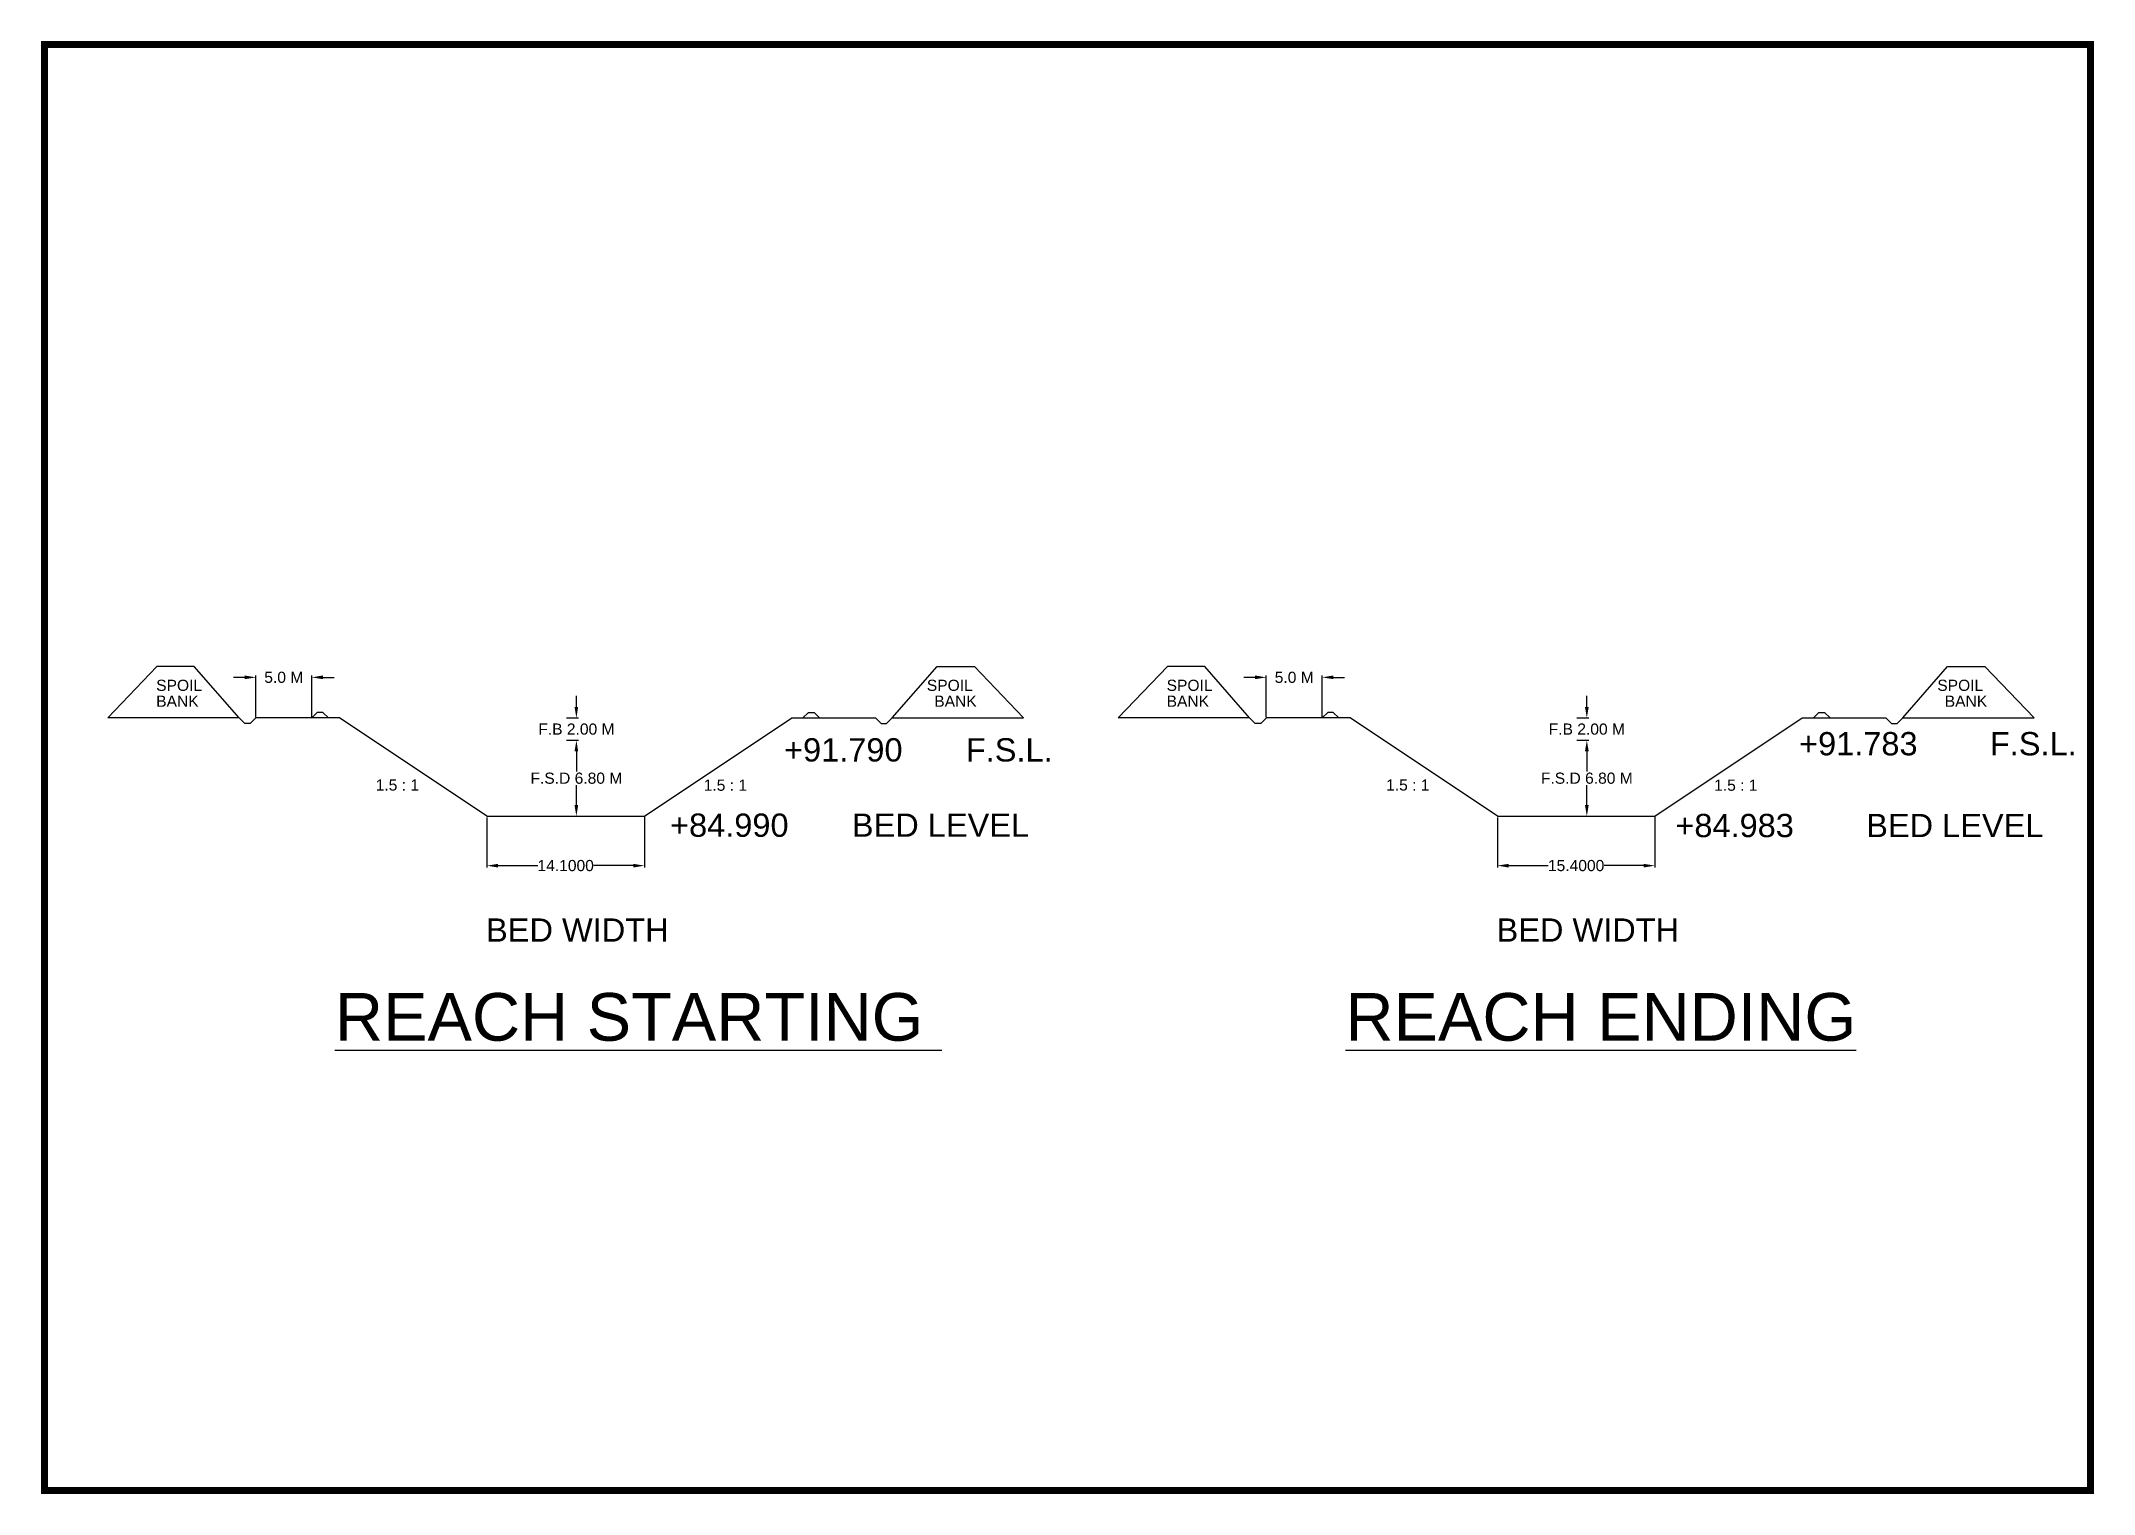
# Model space of a CAD drawing. Header units: inches. Extents: x 348 to 532, y 1 to 131.
import ezdxf

# ---------------------------------------------------------------- set-up
doc = ezdxf.new("R2010")
doc.units = ezdxf.units.IN
doc.header["$MEASUREMENT"] = 0
doc.layers.add('TEXT', color=5, linetype='Continuous')
doc.styles.get("Standard").update_dxf_attribs({"font": 'arial.ttf'})
doc.dimstyles.get("Standard").update_dxf_attribs({"dimtxt": 0.18, "dimasz": 0.18, "dimexe": 0.18, "dimexo": 0.0625, "dimgap": 0.09, "dimtad": 0, "dimtih": 1, "dimtoh": 1, "dimdec": 4, "dimzin": 0, "dimdsep": 46, "dimtxsty": 'Standard', "dimcen": 0.09, "dimadec": 0, "dimazin": 0, "dimtfac": 1, "dimtdec": 4, "dimtofl": 0, "dimtmove": 0, "dimatfit": 3, "dimfxl": 0, "dimtolj": 1, "dimtzin": 0, "dimarcsym": 0})

# ---------------------------------------------------------------- blocks, each defined once
blk = doc.blocks.new('*D11')
at = {"color": 0, "lineweight": -2}
for p, q in [((387.92, 61.33), (387.92, 56.84)), ((402.02, 61.39), (402.02, 56.84)), ((388.92, 57.02), (392.47, 57.02)), ((401.02, 57.02), (397.48, 57.02))]:
    blk.add_line(p, q, dxfattribs=at)
at = {"color": 0}
for points in [[(388.92, 57.18), (388.92, 56.85), (387.92, 57.02)], [(401.02, 57.18), (401.02, 56.85), (402.02, 57.02)]]:
    blk.add_solid(points, dxfattribs=at)
at = {"layer": 'Defpoints', "color": 0}
for p in [(387.92, 61.39), (402.02, 61.45), (402.02, 57.02)]:
    blk.add_point(p, dxfattribs=at)
at = {"color": 0, "insert": (394.97, 57.02), "char_height": 1, "attachment_point": 5}
blk.add_mtext('\\A1;14.1000', dxfattribs=at)
blk = doc.blocks.new('*D15')
at = {"color": 0, "lineweight": -2}
for p, q in [((395.03, 68.25), (396.11, 68.25)), ((395.93, 67.25), (395.93, 65.46)), ((395.93, 62.45), (395.93, 64.24)), ((395.03, 61.45), (396.11, 61.45))]:
    blk.add_line(p, q, dxfattribs=at)
at = {"color": 0}
for points in [[(395.76, 67.25), (396.09, 67.25), (395.93, 68.25)], [(395.76, 62.45), (396.09, 62.45), (395.93, 61.45)]]:
    blk.add_solid(points, dxfattribs=at)
at = {"layer": 'Defpoints', "color": 0}
for p in [(394.97, 68.25), (395.93, 68.25), (394.97, 61.45)]:
    blk.add_point(p, dxfattribs=at)
at = {"color": 0, "insert": (395.93, 64.85), "char_height": 1, "attachment_point": 5}
blk.add_mtext('\\A1;F.S.D 6.80 M', dxfattribs=at)
blk = doc.blocks.new('*D12')
at = {"color": 0, "lineweight": -2}
for p, q in [((395.93, 71.25), (395.93, 72.25)), ((395.03, 70.25), (396.11, 70.25)), ((395.1, 68.25), (396.11, 68.25)), ((395.93, 67.25), (395.93, 66.25))]:
    blk.add_line(p, q, dxfattribs=at)
at = {"color": 0}
for points in [[(395.76, 71.25), (396.09, 71.25), (395.93, 70.25)], [(395.76, 67.25), (396.09, 67.25), (395.93, 68.25)]]:
    blk.add_solid(points, dxfattribs=at)
at = {"layer": 'Defpoints', "color": 0}
for p in [(394.97, 70.25), (395.93, 70.25), (395.03, 68.25)]:
    blk.add_point(p, dxfattribs=at)
at = {"color": 0, "insert": (395.93, 69.25), "char_height": 1, "attachment_point": 5}
blk.add_mtext('\\A1;F.B 2.00 M', dxfattribs=at)
blk = doc.blocks.new('*D16')
at = {"color": 0, "lineweight": -2}
for p, q in [((366.22, 73.89), (365.22, 73.89)), ((367.22, 70.31), (367.22, 74.07)), ((372.22, 70.31), (372.22, 74.07)), ((373.22, 73.89), (374.22, 73.89))]:
    blk.add_line(p, q, dxfattribs=at)
at = {"color": 0}
for points in [[(366.22, 74.06), (366.22, 73.73), (367.22, 73.89)], [(373.22, 74.06), (373.22, 73.73), (372.22, 73.89)]]:
    blk.add_solid(points, dxfattribs=at)
at = {"layer": 'Defpoints', "color": 0}
for p in [(372.22, 73.89), (367.22, 70.25), (372.22, 70.25)]:
    blk.add_point(p, dxfattribs=at)
at = {"color": 0, "insert": (369.72, 73.89), "char_height": 1, "attachment_point": 5}
blk.add_mtext('\\A1;5.0 M', dxfattribs=at)
blk = doc.blocks.new('*D13')
at = {"color": 0, "lineweight": -2}
for p, q in [((478.43, 61.33), (478.43, 56.84)), ((492.53, 61.39), (492.53, 56.84)), ((479.43, 57.02), (482.98, 57.02)), ((491.53, 57.02), (487.99, 57.02))]:
    blk.add_line(p, q, dxfattribs=at)
at = {"color": 0}
for points in [[(479.43, 57.18), (479.43, 56.85), (478.43, 57.02)], [(491.53, 57.18), (491.53, 56.85), (492.53, 57.02)]]:
    blk.add_solid(points, dxfattribs=at)
at = {"layer": 'Defpoints', "color": 0}
for p in [(478.43, 61.39), (492.53, 61.45), (492.53, 57.02)]:
    blk.add_point(p, dxfattribs=at)
at = {"color": 0, "insert": (485.48, 57.02), "char_height": 1, "attachment_point": 5}
blk.add_mtext('\\A1;15.4000', dxfattribs=at)
blk = doc.blocks.new('*D17')
at = {"color": 0, "lineweight": -2}
for p, q in [((485.55, 68.25), (486.62, 68.25)), ((486.44, 67.25), (486.44, 65.46)), ((486.44, 62.45), (486.44, 64.24)), ((485.55, 61.45), (486.62, 61.45))]:
    blk.add_line(p, q, dxfattribs=at)
at = {"color": 0}
for points in [[(486.27, 67.25), (486.61, 67.25), (486.44, 68.25)], [(486.27, 62.45), (486.61, 62.45), (486.44, 61.45)]]:
    blk.add_solid(points, dxfattribs=at)
at = {"layer": 'Defpoints', "color": 0}
for p in [(485.48, 68.25), (486.44, 68.25), (485.48, 61.45)]:
    blk.add_point(p, dxfattribs=at)
at = {"color": 0, "insert": (486.44, 64.85), "char_height": 1, "attachment_point": 5}
blk.add_mtext('\\A1;F.S.D 6.80 M', dxfattribs=at)
blk = doc.blocks.new('*D14')
at = {"color": 0, "lineweight": -2}
for p, q in [((486.44, 71.25), (486.44, 72.25)), ((485.55, 70.25), (486.62, 70.25)), ((485.61, 68.25), (486.62, 68.25)), ((486.44, 67.25), (486.44, 66.25))]:
    blk.add_line(p, q, dxfattribs=at)
at = {"color": 0}
for points in [[(486.27, 71.25), (486.61, 71.25), (486.44, 70.25)], [(486.27, 67.25), (486.61, 67.25), (486.44, 68.25)]]:
    blk.add_solid(points, dxfattribs=at)
at = {"layer": 'Defpoints', "color": 0}
for p in [(485.48, 70.25), (486.44, 70.25), (485.55, 68.25)]:
    blk.add_point(p, dxfattribs=at)
at = {"color": 0, "insert": (486.44, 69.25), "char_height": 1, "attachment_point": 5}
blk.add_mtext('\\A1;F.B 2.00 M', dxfattribs=at)
blk = doc.blocks.new('*D18')
at = {"color": 0, "lineweight": -2}
for p, q in [((456.73, 73.89), (455.73, 73.89)), ((457.73, 70.31), (457.73, 74.07)), ((462.73, 70.31), (462.73, 74.07)), ((463.73, 73.89), (464.73, 73.89))]:
    blk.add_line(p, q, dxfattribs=at)
at = {"color": 0}
for points in [[(456.73, 74.06), (456.73, 73.73), (457.73, 73.89)], [(463.73, 74.06), (463.73, 73.73), (462.73, 73.89)]]:
    blk.add_solid(points, dxfattribs=at)
at = {"layer": 'Defpoints', "color": 0}
for p in [(462.73, 73.89), (457.73, 70.25), (462.73, 70.25)]:
    blk.add_point(p, dxfattribs=at)
at = {"color": 0, "insert": (460.23, 73.89), "char_height": 1, "attachment_point": 5}
blk.add_mtext('\\A1;5.0 M', dxfattribs=at)

msp = doc.modelspace()

# ---------------------------------------------------------------- linework, layer by layer
at = {"color": 106}
for p, q in [((358.35516, 74.86014), (353.95453, 70.25018)), ((361.70366, 74.86014), (358.35516, 74.86014)), ((365.7205, 70.25018), (361.70366, 74.86014)), ((424.2205, 70.25018), (428.23734, 74.86014)), ((428.23734, 74.86014), (431.58584, 74.86014)), ((431.58584, 74.86014), (435.98647, 70.25018)), ((448.86725, 74.86014), (444.46663, 70.25018)), ((452.21575, 74.86014), (448.86725, 74.86014)), ((456.23259, 70.25018), (452.21575, 74.86014)), ((514.73259, 70.25018), (518.74943, 74.86014)), ((518.74943, 74.86014), (522.09793, 74.86014)), ((522.09793, 74.86014), (526.49856, 70.25018)), ((365.7205, 70.25018), (353.95453, 70.25018)), ((366.2205, 69.75018), (365.7205, 70.25018)), ((366.7205, 69.75018), (367.2205, 70.25018)), ((374.7205, 70.25018), (367.2205, 70.25018)), ((372.7205, 70.75018), (372.2205, 70.25018)), ((373.2205, 70.75018), (372.7205, 70.75018)), ((373.2205, 70.75018), (373.7205, 70.25018)), ((387.9205, 61.45018), (374.7205, 70.25018)), ((402.0205, 61.45018), (415.2205, 70.25018)), ((415.2205, 70.25018), (422.7205, 70.25018)), ((416.7205, 70.75018), (416.2205, 70.25018)), ((416.7205, 70.75018), (417.2205, 70.75018)), ((417.2205, 70.75018), (417.7205, 70.25018)), ((423.2205, 69.75018), (422.7205, 70.25018)), ((423.7205, 69.75018), (424.2205, 70.25018)), ((424.2205, 70.25018), (435.98647, 70.25018)), ((456.23259, 70.25018), (444.46663, 70.25018)), ((456.73259, 69.75018), (456.23259, 70.25018)), ((457.23259, 69.75018), (457.73259, 70.25018)), ((465.23259, 70.25018), (457.73259, 70.25018)), ((463.23259, 70.75018), (462.73259, 70.25018)), ((463.73259, 70.75018), (463.23259, 70.75018)), ((463.73259, 70.75018), (464.23259, 70.25018)), ((478.43259, 61.45018), (465.23259, 70.25018)), ((492.53259, 61.45018), (505.73259, 70.25018)), ((505.73259, 70.25018), (513.23259, 70.25018)), ((507.23259, 70.75018), (506.73259, 70.25018)), ((507.23259, 70.75018), (507.73259, 70.75018)), ((507.73259, 70.75018), (508.23259, 70.25018)), ((513.73259, 69.75018), (513.23259, 70.25018)), ((514.23259, 69.75018), (514.73259, 70.25018)), ((514.73259, 70.25018), (526.49856, 70.25018)), ((366.7205, 69.75018), (366.2205, 69.75018)), ((423.2205, 69.75018), (423.7205, 69.75018)), ((457.23259, 69.75018), (456.73259, 69.75018)), ((513.73259, 69.75018), (514.23259, 69.75018)), ((387.9205, 61.45018), (402.0205, 61.45018)), ((478.43259, 61.45018), (492.53259, 61.45018))]:
    msp.add_line(p, q, dxfattribs=at)
at = {"layer": 'TEXT', "lineweight": 25, "ltscale": 0.2, "const_width": 0.61707}
msp.add_lwpolyline([(348.28497, 130.60637), (531.55596, 130.60637), (531.55596, 1.02082), (348.28497, 1.02082)], close=True, dxfattribs=at)

# ---------------------------------------------------------------- texts
at = {"color": 106}
for s, p in [('SPOIL', (358.28753, 72.67851)), ('SPOIL', (427.32014, 72.67851)), ('SPOIL', (448.79962, 72.67851)), ('SPOIL', (517.83223, 72.67851)), ('BANK', (358.28753, 71.25647)), ('BANK', (427.9868, 71.25647)), ('BANK', (448.79962, 71.25647)), ('BANK', (518.49889, 71.25647)), ('1.5 : 1', (377.94883, 63.74667)), ('1.5 : 1', (407.33297, 63.72824)), ('1.5 : 1', (468.46093, 63.74667)), ('1.5 : 1', (497.84506, 63.72824))]:
    msp.add_text(s, height=1, dxfattribs=at).set_placement(p)
at = {"layer": 'TEXT', "color": 106, "lineweight": 25, "ltscale": 0.2}
for s, height, p in [('+91.790       F.S.L.', 2.0864248, (414.53006, 66.35045)), ('+91.783        F.S.L.', 2.0864248, (505.45054, 66.90237)), ('+84.990       BED LEVEL', 2.0864248, (404.32048, 59.60319)), ('+84.983        BED LEVEL', 2.0864248, (494.37001, 59.5718)), ('BED WIDTH', 2.086425, (387.83981, 50.2052)), ('BED WIDTH', 2.086425, (478.3519, 50.2052)), ('%%UREACH STARTING ', 4.2719994, (374.30485, 41.33034)), ('%%UREACH ENDING', 4.2719994, (464.81694, 41.33034))]:
    msp.add_text(s, height=height, dxfattribs=at).set_placement(p)

# ---------------------------------------------------------------- dimensions: what is measured, and where the dimension line sits
at = {"color": 106}
for base, p1, p2, text, picture, middle in [((372.2205, 73.89486), (367.2205, 70.25018), (372.2205, 70.25018), '5.0 M', '*D16', (369.7205, 73.89486)), ((462.73259, 73.89486), (457.73259, 70.25018), (462.73259, 70.25018), '5.0 M', '*D18', (460.23259, 73.89486)), ((492.53259, 57.01694), (478.43259, 61.38768), (492.53259, 61.45018), '15.4000', '*D13', (485.48259, 57.01694))]:
    dim = msp.add_linear_dim(base=base, p1=p1, p2=p2, text=text, dimstyle='Standard', override={"dimtxt": 1, "dimasz": 1}, dxfattribs=at)
    dim.commit()
    dim.dimension.update_dxf_attribs({"geometry": picture, "text_midpoint": middle})
for base, p1, p2, text, picture, middle in [((395.92658, 70.25018), (395.033, 68.25018), (394.9705, 70.25018), 'F.B 2.00 M', '*D12', (395.92658, 69.25018)), ((486.43867, 70.25018), (485.54509, 68.25018), (485.48259, 70.25018), 'F.B 2.00 M', '*D14', (486.43867, 69.25018)), ((395.92658, 68.25018), (394.9705, 61.45018), (394.9705, 68.25018), 'F.S.D 6.80 M', '*D15', (395.92658, 64.85018)), ((486.43867, 68.25018), (485.48259, 61.45018), (485.48259, 68.25018), 'F.S.D 6.80 M', '*D17', (486.43867, 64.85018))]:
    dim = msp.add_linear_dim(base=base, p1=p1, p2=p2, angle=90, text=text, dimstyle='Standard', override={"dimtxt": 1, "dimasz": 1}, dxfattribs=at)
    dim.commit()
    dim.dimension.update_dxf_attribs({"geometry": picture, "text_midpoint": middle})
dim = msp.add_linear_dim(base=(402.0205, 57.01694), p1=(387.9205, 61.38768), p2=(402.0205, 61.45018), dimstyle='Standard', override={"dimtxt": 1, "dimasz": 1}, dxfattribs=at)
dim.commit()
dim.dimension.update_dxf_attribs({"geometry": '*D11', "text_midpoint": (394.9705, 57.01694)})

doc.saveas('drawing.dxf')
